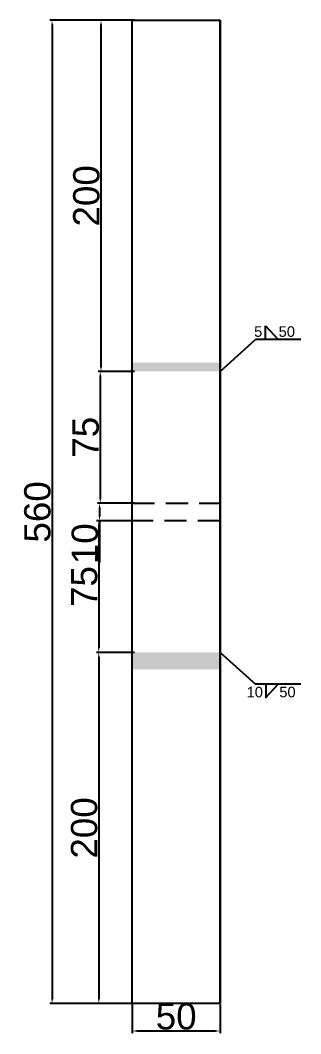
# Model space of a CAD drawing. Header units: millimetres. Extents: x 9380 to 24185, y -971 to 4358.
# Drawn here: x 15686 to 15846, y -264 to 313 of the extents above; entities that cross this region are included whole.
import ezdxf

# ---------------------------------------------------------------- set-up
doc = ezdxf.new("R2010")
doc.units = ezdxf.units.MM
doc.linetypes.add('DASHED', pattern=[19.05, 12.7, -6.35])
doc.layers.add('尺寸标注', color=6, linetype='Continuous')
doc.layers.add('焊缝', color=250, linetype='Continuous')
doc.styles.get("Standard").update_dxf_attribs({"font": 'arial.ttf'})
doc.dimstyles.new('ISO-25-JHF', dxfattribs={"dimtxt": 15, "dimasz": 2.5, "dimexe": 1.25, "dimexo": 0.625, "dimtad": 1, "dimtxsty": 'Standard', "dimcen": 2.5, "dimadec": 0, "dimazin": 0, "dimtfac": 1, "dimtmove": 0, "dimatfit": 3, "dimfxl": 1, "dimarcsym": 0})

# ---------------------------------------------------------------- blocks, each defined once
blk = doc.blocks.new('*D801')
at = {"layer": 'Defpoints', "color": 0, "transparency": 16777216}
for p in [(15752.18, 313.27), (15732.43, 113.27), (15752.18, 113.27)]:
    blk.add_point(p, dxfattribs=at)
at = {"layer": '尺寸标注', "color": 0, "lineweight": -2, "transparency": 16777216}
for p, q in [((15751.55, 313.27), (15731.18, 313.27)), ((15732.43, 310.77), (15732.43, 115.77)), ((15751.55, 113.27), (15731.18, 113.27))]:
    blk.add_line(p, q, dxfattribs=at)
at = {"layer": '尺寸标注', "color": 0, "transparency": 16777216}
for points in [[(15732.02, 310.77), (15732.85, 310.77), (15732.43, 313.27)], [(15732.02, 115.77), (15732.85, 115.77), (15732.43, 113.27)]]:
    blk.add_solid(points, dxfattribs=at)
at = {"layer": '尺寸标注', "color": 0, "transparency": 16777216, "insert": (15724.15, 213.27), "char_height": 15, "attachment_point": 5, "rotation": 90}
blk.add_mtext('200', dxfattribs=at)
blk = doc.blocks.new('*D802')
at = {"layer": 'Defpoints', "color": 0, "transparency": 16777216}
for p in [(15752.18, 113.27), (15732.02, 38.27), (15752.18, 38.27)]:
    blk.add_point(p, dxfattribs=at)
at = {"layer": '尺寸标注', "color": 0, "lineweight": -2, "transparency": 16777216}
for p, q in [((15751.55, 113.27), (15730.77, 113.27)), ((15732.02, 110.77), (15732.02, 40.77)), ((15751.55, 38.27), (15730.77, 38.27))]:
    blk.add_line(p, q, dxfattribs=at)
at = {"layer": '尺寸标注', "color": 0, "transparency": 16777216}
for points in [[(15731.6, 110.77), (15732.43, 110.77), (15732.02, 113.27)], [(15731.6, 40.77), (15732.43, 40.77), (15732.02, 38.27)]]:
    blk.add_solid(points, dxfattribs=at)
at = {"layer": '尺寸标注', "color": 0, "transparency": 16777216, "insert": (15723.76, 75.77), "char_height": 15, "attachment_point": 5, "rotation": 90}
blk.add_mtext('75', dxfattribs=at)
blk = doc.blocks.new('*D803')
at = {"layer": 'Defpoints', "color": 0, "transparency": 16777216}
for p in [(15752.18, 38.27), (15731.6, 28.27), (15752.18, 28.27)]:
    blk.add_point(p, dxfattribs=at)
at = {"layer": '尺寸标注', "color": 0, "lineweight": -2, "transparency": 16777216}
for p, q in [((15751.55, 38.27), (15730.35, 38.27)), ((15731.6, 35.77), (15731.6, 30.77)), ((15751.55, 28.27), (15730.35, 28.27)), ((15731.6, 28.27), (15731.6, 4.49))]:
    blk.add_line(p, q, dxfattribs=at)
at = {"layer": '尺寸标注', "color": 0, "transparency": 16777216}
for points in [[(15731.18, 35.77), (15732.02, 35.77), (15731.6, 38.27)], [(15731.18, 30.77), (15732.02, 30.77), (15731.6, 28.27)]]:
    blk.add_solid(points, dxfattribs=at)
at = {"layer": '尺寸标注', "color": 0, "transparency": 16777216, "insert": (15723.32, 15.13), "char_height": 15, "attachment_point": 5, "rotation": 90}
blk.add_mtext('10', dxfattribs=at)
blk = doc.blocks.new('*D804')
at = {"layer": 'Defpoints', "color": 0, "transparency": 16777216}
for p in [(15752.18, 28.27), (15731.18, -46.73), (15752.18, -46.73)]:
    blk.add_point(p, dxfattribs=at)
at = {"layer": '尺寸标注', "color": 0, "lineweight": -2, "transparency": 16777216}
for p, q in [((15751.55, 28.27), (15729.93, 28.27)), ((15731.18, 25.77), (15731.18, -44.23)), ((15751.55, -46.73), (15729.93, -46.73))]:
    blk.add_line(p, q, dxfattribs=at)
at = {"layer": '尺寸标注', "color": 0, "transparency": 16777216}
for points in [[(15730.77, 25.77), (15731.6, 25.77), (15731.18, 28.27)], [(15730.77, -44.23), (15731.6, -44.23), (15731.18, -46.73)]]:
    blk.add_solid(points, dxfattribs=at)
at = {"layer": '尺寸标注', "color": 0, "transparency": 16777216, "insert": (15722.93, -9.23), "char_height": 15, "attachment_point": 5, "rotation": 90}
blk.add_mtext('75', dxfattribs=at)
blk = doc.blocks.new('*D805')
at = {"layer": 'Defpoints', "color": 0, "transparency": 16777216}
for p in [(15752.18, -46.73), (15731.18, -246.73), (15752.18, -246.73)]:
    blk.add_point(p, dxfattribs=at)
at = {"layer": '尺寸标注', "color": 0, "lineweight": -2, "transparency": 16777216}
for p, q in [((15751.55, -46.73), (15729.93, -46.73)), ((15731.18, -49.23), (15731.18, -244.23)), ((15751.55, -246.73), (15729.93, -246.73))]:
    blk.add_line(p, q, dxfattribs=at)
at = {"layer": '尺寸标注', "color": 0, "transparency": 16777216}
for points in [[(15730.77, -49.23), (15731.6, -49.23), (15731.18, -46.73)], [(15730.77, -244.23), (15731.6, -244.23), (15731.18, -246.73)]]:
    blk.add_solid(points, dxfattribs=at)
at = {"layer": '尺寸标注', "color": 0, "transparency": 16777216, "insert": (15722.9, -146.73), "char_height": 15, "attachment_point": 5, "rotation": 90}
blk.add_mtext('200', dxfattribs=at)
blk = doc.blocks.new('*D806')
at = {"layer": 'Defpoints', "color": 0, "transparency": 16777216}
for p in [(15752.18, 313.27), (15704.53, -246.73), (15752.18, -246.73)]:
    blk.add_point(p, dxfattribs=at)
at = {"layer": '尺寸标注', "color": 0, "lineweight": -2, "transparency": 16777216}
for p, q in [((15751.55, 313.27), (15703.28, 313.27)), ((15704.53, 310.77), (15704.53, -244.23)), ((15751.55, -246.73), (15703.28, -246.73))]:
    blk.add_line(p, q, dxfattribs=at)
at = {"layer": '尺寸标注', "color": 0, "transparency": 16777216}
for points in [[(15704.12, 310.77), (15704.95, 310.77), (15704.53, 313.27)], [(15704.12, -244.23), (15704.95, -244.23), (15704.53, -246.73)]]:
    blk.add_solid(points, dxfattribs=at)
at = {"layer": '尺寸标注', "color": 0, "transparency": 16777216, "insert": (15696.25, 33.27), "char_height": 15, "attachment_point": 5, "rotation": 90}
blk.add_mtext('560', dxfattribs=at)
blk = doc.blocks.new('*D807')
at = {"layer": 'Defpoints', "color": 0, "transparency": 16777216}
for p in [(15750.3, -246.73), (15800.3, -246.73), (15800.3, -262.37)]:
    blk.add_point(p, dxfattribs=at)
at = {"layer": '尺寸标注', "color": 0, "lineweight": -2, "transparency": 16777216}
for p, q in [((15750.3, -247.36), (15750.3, -263.62)), ((15800.3, -247.36), (15800.3, -263.62)), ((15752.8, -262.37), (15797.8, -262.37))]:
    blk.add_line(p, q, dxfattribs=at)
at = {"layer": '尺寸标注', "color": 0, "transparency": 16777216}
for points in [[(15752.8, -261.95), (15752.8, -262.79), (15750.3, -262.37)], [(15797.8, -261.95), (15797.8, -262.79), (15800.3, -262.37)]]:
    blk.add_solid(points, dxfattribs=at)
at = {"layer": '尺寸标注', "color": 0, "transparency": 16777216, "insert": (15775.3, -254.09), "char_height": 15, "attachment_point": 5}
blk.add_mtext('50', dxfattribs=at)

msp = doc.modelspace()

# ---------------------------------------------------------------- hatches: boundary and pattern name
at = {"layer": '焊缝'}
h = msp.add_hatch(color=250, dxfattribs=at)
h.dxf.hatch_style = 1
h.paths.add_polyline_path([(15750.295, 118.316), (15750.295, 113.268), (15800.295, 113.268), (15800.295, 118.316)])
h = msp.add_hatch(color=250, dxfattribs=at)
h.dxf.hatch_style = 1
h.paths.add_polyline_path([(15750.295, -46.732), (15750.295, -56.302), (15800.295, -56.302), (15800.295, -46.732)])

# ---------------------------------------------------------------- linework, layer by layer
for p, q in [((15750.295, 313.268), (15800.295, 313.268)), ((15750.295, -246.732), (15750.295, 313.268)), ((15800.295, 313.268), (15800.295, -246.732)), ((15800.295, -246.732), (15800.295, 313.268)), ((15800.295, -246.732), (15750.295, -246.732))]:
    msp.add_line(p, q)
at = {"linetype": 'DASHED'}
for p, q in [((15750.295, 38.268), (15800.295, 38.268)), ((15800.295, 28.268), (15750.295, 28.268))]:
    msp.add_line(p, q, dxfattribs=at)
at = {"layer": '尺寸标注'}
for p, q in [((15826.2, 131.458), (15826.2, 139.222)), ((15826.2, 139.222), (15833.432, 131.458)), ((15800.295, 113.268), (15820.55, 131.458)), ((15846.313, 131.458), (15820.55, 131.458)), ((15800.295, -46.732), (15820.55, -64.922)), ((15846.313, -64.922), (15820.55, -64.922)), ((15826.2, -72.686), (15833.432, -64.922)), ((15826.431, -64.922), (15826.431, -72.686))]:
    msp.add_line(p, q, dxfattribs=at)

# ---------------------------------------------------------------- texts
at = {"layer": '尺寸标注', "char_height": 6}
for s, insert, attachment_point in [('5    50', (15819.73, 138.975), 1), ('10    50', (15815.443, -72.439), 7)]:
    msp.add_mtext_dynamic_manual_height_columns(s, width=68.30832, gutter_width=12.5, heights=[0], dxfattribs=dict(at, insert=insert, attachment_point=attachment_point))

# ---------------------------------------------------------------- dimensions: what is measured, and where the dimension line sits
at = {"layer": '尺寸标注'}
for p1, p2, distance, picture, middle in [((15752.178, 313.268), (15752.178, -246.732), -47.646, '*D806', (15696.248, 33.268)), ((15752.178, 313.268), (15752.178, 113.268), -19.743, '*D801', (15724.151, 213.268)), ((15752.178, 113.268), (15752.178, 38.268), -20.16, '*D802', (15723.765, 75.768)), ((15752.178, 38.268), (15752.178, 28.268), -20.577, '*D803', (15723.318, 15.131)), ((15752.178, 28.268), (15752.178, -46.732), -20.993, '*D804', (15722.932, -9.232)), ((15752.178, -46.732), (15752.178, -246.732), -20.993, '*D805', (15722.901, -146.732)), ((15750.295, -246.732), (15800.295, -246.732), -15.639, '*D807', (15775.295, -254.088))]:
    dim = msp.add_aligned_dim(p1=p1, p2=p2, distance=distance, dimstyle='ISO-25-JHF', dxfattribs=at)
    dim.commit()
    dim.dimension.update_dxf_attribs({"geometry": picture, "text_midpoint": middle})

doc.saveas('drawing.dxf')
